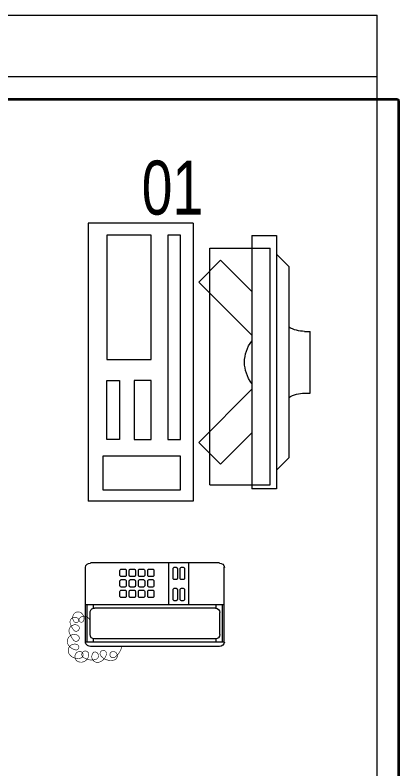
# Model space of a CAD drawing. Header units: millimetres. Extents: x -160614 to 59925, y -157025 to 0.
# Drawn here: x -117394 to -116773, y -106963 to -105743 of the extents above; entities that cross this region are included whole.
import ezdxf

# ---------------------------------------------------------------- set-up
doc = ezdxf.new("R2010")
doc.units = ezdxf.units.MM
doc.header["$LTSCALE"] = 8
doc.layers.get('0').update_dxf_attribs({"color": 9, "lineweight": 5})
for name, color, linetype, lineweight in [('72_EGR_EQP_TAG', 9, 'Continuous', 5), ('LOADING', 9, 'Continuous', 5), ('Walls', 9, 'Continuous', 5)]:
    doc.layers.add(name, color=color, linetype=linetype, lineweight=lineweight)
doc.layers.add('REF', color=42, linetype='Continuous')
doc.layers.get('0').off()
doc.layers.get('0').freeze()
doc.styles.add('X3G_ENTITY_257CFD', font='swisscl.ttf', dxfattribs={"height": 200})

# ---------------------------------------------------------------- blocks, each defined once
blk = doc.blocks.new('ITCWLS1-P')
at = {"layer": 'LOADING'}
for p, q in [((-0.17, 0.45), (-0.17, 0)), ((-0.17, 0.45), (0, 0.45)), ((0, 0.45), (0, 0)), ((-0.2651, 0.43, 0), (-0.3051, 0.43, 0)), ((-0.3051, 0.43, 0), (-0.3051, 0.02, 0)), ((-0.2651, 0.43, 0), (-0.2651, 0.02, 0)), ((-0.1496, 0.4305), (-0.1291, 0.4305)), ((-0.1291, 0.4305), (-0.1291, 0.4089)), ((-0.197, 0.4094), (-0.295, 0.4094)), ((-0.295, 0.0264), (-0.295, 0.4094)), ((-0.197, 0.0264), (-0.197, 0.4094)), ((-0.3251, 0.38, 0), (-0.3051, 0.4, 0)), ((-0.3251, 0.38, 0), (-0.3251, 0.07, 0)), ((-0.3503, 0.275), (-0.3596, 0.275)), ((-0.3596, 0.175), (-0.3596, 0.275)), ((-0.3503, 0.175), (-0.3596, 0.175)), ((-0.3251, 0.07, 0), (-0.3051, 0.05, 0)), ((-0.197, 0.0264), (-0.295, 0.0264)), ((-0.3051, 0.02, 0), (-0.2651, 0.02, 0)), ((-0.17, 0), (0, 0))]:
    blk.add_line(p, q, dxfattribs=at)
at = {"layer": 'LOADING', "extrusion": (2.48281e-10, 3.18408e-10, -1)}
for p, q in [((-0.2651, 0.3395), (-0.2144, 0.3902)), ((-0.1791, 0.3548), (-0.2144, 0.3902)), ((-0.2651, 0.2688), (-0.1791, 0.3548))]:
    blk.add_line(p, q, dxfattribs=at)
at = {"layer": 'LOADING', "extrusion": (2.48281e-10, -3.18408e-10, -1)}
for p, q in [((-0.2651, 0.1812), (-0.1791, 0.0952)), ((-0.2651, 0.1105), (-0.2144, 0.0598)), ((-0.1791, 0.0952), (-0.2144, 0.0598))]:
    blk.add_line(p, q, dxfattribs=at)
at = {"layer": 'LOADING'}
for points in [[(-0.1291, 0.4089), (-0.1291, 0.1), (-0.1496, 0.1), (-0.1496, 0.4305)], [(-0.1496, 0.1), (-0.1496, 0.1), (-0.1496, 0.1), (-0.1496, 0.1), (-0.1496, 0.1), (-0.1496, 0.1), (-0.1496, 0.1), (-0.1496, 0.1), (-0.1496, 0.1)], [(-0.1496, 0.1), (-0.1496, 0.1), (-0.1496, 0.1), (-0.1496, 0.1), (-0.1496, 0.1), (-0.1496, 0.1), (-0.1496, 0.1), (-0.1496, 0.1), (-0.1496, 0.1), (-0.1496, 0.1), (-0.1496, 0.1), (-0.1496, 0.1), (-0.1496, 0.1), (-0.1496, 0.1), (-0.1496, 0.1), (-0.1496, 0.1), (-0.1496, 0.1), (-0.1496, 0.1)], [(-0.1496, 0.1), (-0.1496, 0.1), (-0.1496, 0.1), (-0.1496, 0.1), (-0.1496, 0.1), (-0.1496, 0.1), (-0.1496, 0.1), (-0.1496, 0.1), (-0.1496, 0.1), (-0.1496, 0.1)], [(-0.1496, 0.1), (-0.1496, 0.1), (-0.1496, 0.1), (-0.1496, 0.1), (-0.1496, 0.1), (-0.1496, 0.1), (-0.1496, 0.1)], [(-0.1496, 0.1), (-0.1496, 0.1), (-0.1496, 0.1), (-0.1496, 0.1), (-0.1496, 0.1), (-0.1496, 0.1), (-0.1496, 0.1), (-0.1496, 0.1), (-0.1496, 0.1), (-0.1496, 0.1)], [(-0.1496, 0.1), (-0.1496, 0.1), (-0.1496, 0.1), (-0.1496, 0.1), (-0.1496, 0.1), (-0.1496, 0.1), (-0.1496, 0.1), (-0.1496, 0.1), (-0.1496, 0.1), (-0.1496, 0.1), (-0.1496, 0.1), (-0.1496, 0.1), (-0.1496, 0.1), (-0.1496, 0.1), (-0.1496, 0.1)], [(-0.1496, 0.1), (-0.1496, 0.1), (-0.1496, 0.1), (-0.1496, 0.1), (-0.1496, 0.1), (-0.1496, 0.1), (-0.1496, 0.1), (-0.1496, 0.1), (-0.1496, 0.1), (-0.1496, 0.1)], [(-0.1496, 0.1), (-0.1496, 0.1), (-0.1496, 0.1), (-0.1496, 0.1), (-0.1496, 0.1), (-0.1496, 0.1), (-0.1496, 0.1), (-0.1496, 0.1), (-0.1496, 0.1), (-0.1496, 0.1)], [(-0.1496, 0.1), (-0.1496, 0.1), (-0.1496, 0.1), (-0.1496, 0.1), (-0.1496, 0.1), (-0.1496, 0.1), (-0.1496, 0.1), (-0.1496, 0.1), (-0.1496, 0.1), (-0.1496, 0.1), (-0.1496, 0.1), (-0.1496, 0.1), (-0.1496, 0.1), (-0.1496, 0.1), (-0.1496, 0.1), (-0.1496, 0.1), (-0.1496, 0.1), (-0.1496, 0.1), (-0.1496, 0.1), (-0.1496, 0.1), (-0.1496, 0.1), (-0.1496, 0.1), (-0.1496, 0.1), (-0.1496, 0.1), (-0.1496, 0.1), (-0.1496, 0.1), (-0.1496, 0.1), (-0.1496, 0.1), (-0.1496, 0.1), (-0.1496, 0.1), (-0.1496, 0.1), (-0.1496, 0.1), (-0.1496, 0.1), (-0.1496, 0.1), (-0.1496, 0.1), (-0.1496, 0.1), (-0.1496, 0.1), (-0.1496, 0.1), (-0.1496, 0.1), (-0.1496, 0.1), (-0.1496, 0.1), (-0.1496, 0.1), (-0.1496, 0.1), (-0.1496, 0.1), (-0.1496, 0.1), (-0.1496, 0.1), (-0.1496, 0.1), (-0.1496, 0.1), (-0.1496, 0.1), (-0.1496, 0.1), (-0.1496, 0.1), (-0.1496, 0.1), (-0.1496, 0.1), (-0.1496, 0.1)], [(-0.1496, 0.1), (-0.1496, 0.1), (-0.1496, 0.1), (-0.1496, 0.1), (-0.1496, 0.1), (-0.1496, 0.1), (-0.1496, 0.1), (-0.1496, 0.1), (-0.1496, 0.1), (-0.1496, 0.1), (-0.1496, 0.1), (-0.1496, 0.1), (-0.1496, 0.1), (-0.1496, 0.1), (-0.1496, 0.1), (-0.1496, 0.1), (-0.1496, 0.1), (-0.1496, 0.1), (-0.1496, 0.1), (-0.1496, 0.1), (-0.1496, 0.1), (-0.1496, 0.1), (-0.1496, 0.1), (-0.1496, 0.1), (-0.1496, 0.1), (-0.1496, 0.1), (-0.1496, 0.1), (-0.1496, 0.1), (-0.1496, 0.1), (-0.1496, 0.1), (-0.1496, 0.1), (-0.1496, 0.1), (-0.1496, 0.1), (-0.1496, 0.1), (-0.1496, 0.1), (-0.1496, 0.1), (-0.1496, 0.1), (-0.1496, 0.1), (-0.1496, 0.1), (-0.1496, 0.1), (-0.1496, 0.1), (-0.1496, 0.1), (-0.1496, 0.1), (-0.1496, 0.1), (-0.1496, 0.1), (-0.1496, 0.1), (-0.1496, 0.1), (-0.1496, 0.1), (-0.1496, 0.1), (-0.1496, 0.1), (-0.1496, 0.1), (-0.1496, 0.1), (-0.1496, 0.1), (-0.1496, 0.1), (-0.1496, 0.1), (-0.1496, 0.1), (-0.1496, 0.1), (-0.1496, 0.1), (-0.1496, 0.1), (-0.1496, 0.1), (-0.1496, 0.1), (-0.1496, 0.1), (-0.1496, 0.1), (-0.1496, 0.1), (-0.1496, 0.1), (-0.1496, 0.1), (-0.1496, 0.1), (-0.1496, 0.1), (-0.1496, 0.1), (-0.1496, 0.1), (-0.1496, 0.1), (-0.1496, 0.1), (-0.1496, 0.1), (-0.1496, 0.1), (-0.1496, 0.1), (-0.1496, 0.1), (-0.1496, 0.1), (-0.1496, 0.1), (-0.1496, 0.1), (-0.1496, 0.1), (-0.1496, 0.1), (-0.1496, 0.1), (-0.1496, 0.1), (-0.1496, 0.1), (-0.1496, 0.1), (-0.1496, 0.1), (-0.1496, 0.1), (-0.1496, 0.1), (-0.1496, 0.1)], [(-0.1496, 0.1), (-0.1496, 0.1), (-0.1496, 0.1), (-0.1496, 0.1), (-0.1496, 0.1), (-0.1496, 0.1), (-0.1496, 0.1), (-0.1496, 0.1), (-0.1496, 0.1), (-0.1496, 0.1), (-0.1496, 0.1), (-0.1496, 0.1)], [(-0.1496, 0.1), (-0.1496, 0.1), (-0.1496, 0.1), (-0.1496, 0.1), (-0.1496, 0.1), (-0.1496, 0.1), (-0.1496, 0.1)], [(-0.1496, 0.1), (-0.1496, 0.1), (-0.1496, 0.1), (-0.1496, 0.1), (-0.1496, 0.1), (-0.1496, 0.1), (-0.1496, 0.1), (-0.1496, 0.1), (-0.1496, 0.1), (-0.1496, 0.1), (-0.1496, 0.1), (-0.1496, 0.1), (-0.1496, 0.1), (-0.1496, 0.1), (-0.1496, 0.1), (-0.1496, 0.1), (-0.1496, 0.1)], [(-0.1496, 0.1), (-0.1496, 0.1), (-0.1496, 0.1), (-0.1496, 0.1), (-0.1496, 0.1), (-0.1496, 0.1), (-0.1496, 0.1), (-0.1496, 0.1), (-0.1496, 0.1), (-0.1496, 0.1), (-0.1496, 0.1), (-0.1496, 0.1), (-0.1496, 0.1), (-0.1496, 0.1), (-0.1496, 0.1), (-0.1496, 0.1), (-0.1496, 0.1), (-0.1496, 0.1), (-0.1496, 0.1), (-0.1496, 0.1), (-0.1496, 0.1), (-0.1496, 0.1), (-0.1496, 0.1), (-0.1496, 0.1), (-0.1496, 0.1), (-0.1496, 0.1), (-0.1496, 0.1), (-0.1496, 0.1), (-0.1496, 0.1), (-0.1496, 0.1), (-0.1496, 0.1), (-0.1496, 0.1), (-0.1496, 0.1), (-0.1496, 0.1), (-0.1496, 0.1), (-0.1496, 0.1), (-0.1496, 0.1), (-0.1496, 0.1), (-0.1496, 0.1), (-0.1496, 0.1), (-0.1496, 0.1), (-0.1496, 0.1), (-0.1496, 0.1), (-0.1496, 0.1), (-0.1496, 0.1), (-0.1496, 0.1), (-0.1496, 0.1), (-0.1496, 0.1), (-0.1496, 0.1), (-0.1496, 0.1), (-0.1496, 0.1), (-0.1496, 0.1), (-0.1496, 0.1), (-0.1496, 0.1), (-0.1496, 0.1), (-0.1496, 0.1), (-0.1496, 0.1), (-0.1496, 0.1), (-0.1496, 0.1), (-0.1496, 0.1), (-0.1496, 0.1), (-0.1496, 0.1), (-0.1496, 0.1), (-0.1496, 0.1), (-0.1496, 0.1), (-0.1496, 0.1), (-0.1496, 0.1), (-0.1496, 0.1), (-0.1496, 0.1), (-0.1496, 0.1), (-0.1496, 0.1), (-0.1496, 0.1), (-0.1496, 0.1), (-0.1496, 0.1), (-0.1496, 0.1), (-0.1496, 0.1), (-0.1496, 0.1), (-0.1496, 0.1), (-0.1496, 0.1), (-0.1496, 0.1), (-0.1496, 0.1), (-0.1496, 0.1), (-0.1496, 0.1), (-0.1496, 0.1), (-0.1496, 0.1), (-0.1496, 0.1), (-0.1496, 0.1), (-0.1496, 0.1), (-0.1496, 0.1), (-0.1496, 0.1), (-0.1496, 0.1), (-0.1496, 0.1), (-0.1496, 0.1), (-0.1496, 0.1), (-0.1496, 0.1), (-0.1496, 0.1), (-0.1496, 0.1), (-0.1496, 0.1), (-0.1496, 0.1), (-0.1496, 0.1), (-0.1496, 0.1), (-0.1496, 0.1), (-0.1496, 0.1), (-0.1496, 0.1), (-0.1496, 0.1), (-0.1496, 0.1), (-0.1496, 0.1), (-0.1496, 0.1), (-0.1496, 0.1), (-0.1496, 0.1), (-0.1496, 0.1)], [(-0.1496, 0.1), (-0.1496, 0.1), (-0.1496, 0.1), (-0.1496, 0.1), (-0.1496, 0.1), (-0.1496, 0.1), (-0.1496, 0.1), (-0.1496, 0.1)]]:
    blk.add_lwpolyline(points, dxfattribs=at)
for points in [[(-0.1019, 0.4305), (-0.0304, 0.4305), (-0.0304, 0.2294), (-0.1019, 0.2294)], [(-0.1019, 0.1954), (-0.0747, 0.1954), (-0.0747, 0.1), (-0.1019, 0.1)], [(-0.0304, 0.1954), (-0.0508, 0.1954), (-0.0508, 0.1), (-0.0304, 0.1)], [(-0.1496, 0.1), (-0.1496, 0.1), (-0.1496, 0.1), (-0.1496, 0.1), (-0.1496, 0.1), (-0.1496, 0.1), (-0.1496, 0.1), (-0.1496, 0.1), (-0.1496, 0.1), (-0.1496, 0.1), (-0.1496, 0.1), (-0.1496, 0.1), (-0.1496, 0.1), (-0.1496, 0.1), (-0.1496, 0.1), (-0.1496, 0.1), (-0.1496, 0.1), (-0.1496, 0.1), (-0.1496, 0.1), (-0.1496, 0.1), (-0.1496, 0.1), (-0.1496, 0.1), (-0.1496, 0.1), (-0.1496, 0.1), (-0.1496, 0.1), (-0.1496, 0.1), (-0.1496, 0.1), (-0.1496, 0.1), (-0.1496, 0.1), (-0.1496, 0.1), (-0.1496, 0.1), (-0.1496, 0.1), (-0.1496, 0.1), (-0.1496, 0.1), (-0.1496, 0.1), (-0.1496, 0.1), (-0.1496, 0.1), (-0.1496, 0.1), (-0.1496, 0.1), (-0.1496, 0.1), (-0.1496, 0.1), (-0.1496, 0.1), (-0.1496, 0.1), (-0.1496, 0.1), (-0.1496, 0.1), (-0.1496, 0.1), (-0.1496, 0.1), (-0.1496, 0.1), (-0.1496, 0.1), (-0.1496, 0.1), (-0.1496, 0.1), (-0.1496, 0.1), (-0.1496, 0.1), (-0.1496, 0.1), (-0.1496, 0.1), (-0.1496, 0.1), (-0.1496, 0.1), (-0.1496, 0.1), (-0.1496, 0.1), (-0.1496, 0.1), (-0.1496, 0.1), (-0.1496, 0.1), (-0.1496, 0.1), (-0.1496, 0.1), (-0.1496, 0.1), (-0.1496, 0.1), (-0.1496, 0.1), (-0.1496, 0.1), (-0.1496, 0.1), (-0.1496, 0.1), (-0.1496, 0.1), (-0.1496, 0.1), (-0.1496, 0.1), (-0.1496, 0.1), (-0.1496, 0.1), (-0.1496, 0.1), (-0.1496, 0.1), (-0.1496, 0.1), (-0.1496, 0.1), (-0.1496, 0.1), (-0.1496, 0.1), (-0.1496, 0.1), (-0.1496, 0.1), (-0.1496, 0.1), (-0.1496, 0.1), (-0.1496, 0.1), (-0.1496, 0.1), (-0.1496, 0.1), (-0.1496, 0.1), (-0.1496, 0.1), (-0.1496, 0.1), (-0.1496, 0.1), (-0.1496, 0.1), (-0.1496, 0.1), (-0.1496, 0.1), (-0.1496, 0.1), (-0.1496, 0.1), (-0.1496, 0.1), (-0.1496, 0.1), (-0.1496, 0.1), (-0.1496, 0.1), (-0.1496, 0.1), (-0.1496, 0.1), (-0.1496, 0.1), (-0.1496, 0.1), (-0.1496, 0.1), (-0.1496, 0.1), (-0.1496, 0.1), (-0.1496, 0.1), (-0.1496, 0.1), (-0.1496, 0.1), (-0.1496, 0.1), (-0.1496, 0.1), (-0.1496, 0.1), (-0.1496, 0.1), (-0.1496, 0.1), (-0.1496, 0.1), (-0.1496, 0.1), (-0.1496, 0.1), (-0.1496, 0.1), (-0.1496, 0.1), (-0.1496, 0.1), (-0.1496, 0.1), (-0.1496, 0.1), (-0.1496, 0.1), (-0.1496, 0.1), (-0.1496, 0.1), (-0.1496, 0.1), (-0.1496, 0.1), (-0.1496, 0.1), (-0.1496, 0.1), (-0.1496, 0.1), (-0.1496, 0.1), (-0.1496, 0.1), (-0.1496, 0.1), (-0.1496, 0.1), (-0.1496, 0.1), (-0.1496, 0.1), (-0.1496, 0.1), (-0.1496, 0.1), (-0.1496, 0.1), (-0.1496, 0.1), (-0.1496, 0.1), (-0.1496, 0.1), (-0.1496, 0.1), (-0.1496, 0.1), (-0.1496, 0.1), (-0.1496, 0.1), (-0.1496, 0.1), (-0.1496, 0.1), (-0.1496, 0.1), (-0.1496, 0.1), (-0.1496, 0.1), (-0.1496, 0.1), (-0.1496, 0.1), (-0.1496, 0.1), (-0.1496, 0.1), (-0.1496, 0.1), (-0.1496, 0.1), (-0.1496, 0.1), (-0.1496, 0.1), (-0.1496, 0.1), (-0.1496, 0.1), (-0.1496, 0.1), (-0.1496, 0.1), (-0.1496, 0.1), (-0.1496, 0.1), (-0.1496, 0.1), (-0.1496, 0.1), (-0.1496, 0.1), (-0.1496, 0.1), (-0.1496, 0.1), (-0.1496, 0.1), (-0.1496, 0.1), (-0.1496, 0.1), (-0.1496, 0.1), (-0.1496, 0.1), (-0.1496, 0.1), (-0.1496, 0.1), (-0.1496, 0.1), (-0.1496, 0.1), (-0.1496, 0.1), (-0.1496, 0.1), (-0.1496, 0.1), (-0.1496, 0.1), (-0.1496, 0.1), (-0.1496, 0.1), (-0.1496, 0.1), (-0.1496, 0.1), (-0.1496, 0.1), (-0.1496, 0.1), (-0.1496, 0.1), (-0.1496, 0.1), (-0.1496, 0.1), (-0.1496, 0.1), (-0.1496, 0.1), (-0.1496, 0.1), (-0.1496, 0.1), (-0.1496, 0.1), (-0.1496, 0.1), (-0.1496, 0.1), (-0.1496, 0.1), (-0.1496, 0.1), (-0.1496, 0.1), (-0.1496, 0.1), (-0.1496, 0.1), (-0.1496, 0.1), (-0.1496, 0.1), (-0.1496, 0.1), (-0.1496, 0.1), (-0.1496, 0.1), (-0.1496, 0.1), (-0.1496, 0.1), (-0.1496, 0.1), (-0.1496, 0.1), (-0.1496, 0.1), (-0.1496, 0.1), (-0.1496, 0.1), (-0.1496, 0.1), (-0.1496, 0.1), (-0.1496, 0.1), (-0.1496, 0.1), (-0.1496, 0.1), (-0.1496, 0.1), (-0.1496, 0.1), (-0.1496, 0.1), (-0.1496, 0.1), (-0.1496, 0.1), (-0.1496, 0.1), (-0.1496, 0.1), (-0.1496, 0.1), (-0.1496, 0.1), (-0.1496, 0.1), (-0.1496, 0.1), (-0.1496, 0.1), (-0.1496, 0.1), (-0.1496, 0.1), (-0.1496, 0.1), (-0.1496, 0.1), (-0.1496, 0.1), (-0.1496, 0.1), (-0.1496, 0.1), (-0.1496, 0.1), (-0.1496, 0.1), (-0.1496, 0.1), (-0.1496, 0.1), (-0.1496, 0.1), (-0.1496, 0.1), (-0.1496, 0.1), (-0.1496, 0.1), (-0.1496, 0.1), (-0.1496, 0.1), (-0.1496, 0.1), (-0.1496, 0.1), (-0.1496, 0.1), (-0.1496, 0.1), (-0.1496, 0.1), (-0.1496, 0.1), (-0.1496, 0.1), (-0.1496, 0.1), (-0.1496, 0.1), (-0.1496, 0.1), (-0.1496, 0.1), (-0.1496, 0.1), (-0.1496, 0.1), (-0.1496, 0.1), (-0.1496, 0.1), (-0.1496, 0.1), (-0.1496, 0.1), (-0.1496, 0.1), (-0.1496, 0.1), (-0.1496, 0.1), (-0.1496, 0.1), (-0.1496, 0.1), (-0.1496, 0.1), (-0.1496, 0.1), (-0.1496, 0.1)], [(-0.1496, 0.1), (-0.1496, 0.1), (-0.1496, 0.1), (-0.1496, 0.1), (-0.1496, 0.1), (-0.1496, 0.1), (-0.1496, 0.1), (-0.1496, 0.1), (-0.1496, 0.1), (-0.1496, 0.1), (-0.1496, 0.1), (-0.1496, 0.1), (-0.1496, 0.1), (-0.1496, 0.1), (-0.1496, 0.1), (-0.1496, 0.1), (-0.1496, 0.1), (-0.1496, 0.1), (-0.1496, 0.1), (-0.1496, 0.1), (-0.1496, 0.1), (-0.1496, 0.1), (-0.1496, 0.1), (-0.1496, 0.1), (-0.1496, 0.1), (-0.1496, 0.1), (-0.1496, 0.1), (-0.1496, 0.1), (-0.1496, 0.1), (-0.1496, 0.1), (-0.1496, 0.1), (-0.1496, 0.1), (-0.1496, 0.1), (-0.1496, 0.1), (-0.1496, 0.1), (-0.1496, 0.1), (-0.1496, 0.1), (-0.1496, 0.1), (-0.1496, 0.1), (-0.1496, 0.1), (-0.1496, 0.1), (-0.1496, 0.1), (-0.1496, 0.1), (-0.1496, 0.1), (-0.1496, 0.1), (-0.1496, 0.1), (-0.1496, 0.1), (-0.1496, 0.1), (-0.1496, 0.1), (-0.1496, 0.1), (-0.1496, 0.1), (-0.1496, 0.1), (-0.1496, 0.1), (-0.1496, 0.1), (-0.1496, 0.1), (-0.1496, 0.1), (-0.1496, 0.1), (-0.1496, 0.1), (-0.1496, 0.1), (-0.1496, 0.1), (-0.1496, 0.1), (-0.1496, 0.1), (-0.1496, 0.1), (-0.1496, 0.1), (-0.1496, 0.1), (-0.1496, 0.1), (-0.1496, 0.1), (-0.1496, 0.1), (-0.1496, 0.1), (-0.1496, 0.1), (-0.1496, 0.1), (-0.1496, 0.1), (-0.1496, 0.1), (-0.1496, 0.1), (-0.1496, 0.1), (-0.1496, 0.1), (-0.1496, 0.1), (-0.1496, 0.1), (-0.1496, 0.1), (-0.1496, 0.1), (-0.1496, 0.1), (-0.1496, 0.1), (-0.1496, 0.1), (-0.1496, 0.1), (-0.1496, 0.1), (-0.1496, 0.1), (-0.1496, 0.1), (-0.1496, 0.1), (-0.1496, 0.1), (-0.1496, 0.1), (-0.1496, 0.1), (-0.1496, 0.1), (-0.1496, 0.1), (-0.1496, 0.1), (-0.1496, 0.1), (-0.1496, 0.1), (-0.1496, 0.1), (-0.1496, 0.1), (-0.1496, 0.1), (-0.1496, 0.1), (-0.1496, 0.1), (-0.1496, 0.1), (-0.1496, 0.1), (-0.1496, 0.1), (-0.1496, 0.1), (-0.1496, 0.1), (-0.1496, 0.1), (-0.1496, 0.1), (-0.1496, 0.1), (-0.1496, 0.1), (-0.1496, 0.1), (-0.1496, 0.1), (-0.1496, 0.1), (-0.1496, 0.1), (-0.1496, 0.1), (-0.1496, 0.1), (-0.1496, 0.1), (-0.1496, 0.1), (-0.1496, 0.1), (-0.1496, 0.1), (-0.1496, 0.1), (-0.1496, 0.1), (-0.1496, 0.1), (-0.1496, 0.1), (-0.1496, 0.1), (-0.1496, 0.1), (-0.1496, 0.1), (-0.1496, 0.1), (-0.1496, 0.1), (-0.1496, 0.1), (-0.1496, 0.1), (-0.1496, 0.1), (-0.1496, 0.1), (-0.1496, 0.1), (-0.1496, 0.1), (-0.1496, 0.1), (-0.1496, 0.1), (-0.1496, 0.1), (-0.1496, 0.1), (-0.1496, 0.1), (-0.1496, 0.1), (-0.1496, 0.1), (-0.1496, 0.1), (-0.1496, 0.1), (-0.1496, 0.1), (-0.1496, 0.1), (-0.1496, 0.1), (-0.1496, 0.1), (-0.1496, 0.1), (-0.1496, 0.1), (-0.1496, 0.1), (-0.1496, 0.1), (-0.1496, 0.1), (-0.1496, 0.1), (-0.1496, 0.1), (-0.1496, 0.1), (-0.1496, 0.1), (-0.1496, 0.1), (-0.1496, 0.1), (-0.1496, 0.1), (-0.1496, 0.1), (-0.1496, 0.1), (-0.1496, 0.1), (-0.1496, 0.1), (-0.1496, 0.1), (-0.1496, 0.1), (-0.1496, 0.1), (-0.1496, 0.1), (-0.1496, 0.1), (-0.1496, 0.1), (-0.1496, 0.1), (-0.1496, 0.1), (-0.1496, 0.1), (-0.1496, 0.1), (-0.1496, 0.1), (-0.1496, 0.1), (-0.1496, 0.1), (-0.1496, 0.1), (-0.1496, 0.1), (-0.1496, 0.1), (-0.1496, 0.1), (-0.1496, 0.1), (-0.1496, 0.1), (-0.1496, 0.1), (-0.1496, 0.1), (-0.1496, 0.1), (-0.1496, 0.1), (-0.1496, 0.1), (-0.1496, 0.1), (-0.1496, 0.1), (-0.1496, 0.1), (-0.1496, 0.1), (-0.1496, 0.1), (-0.1496, 0.1), (-0.1496, 0.1), (-0.1496, 0.1), (-0.1496, 0.1), (-0.1496, 0.1), (-0.1496, 0.1), (-0.1496, 0.1), (-0.1496, 0.1), (-0.1496, 0.1), (-0.1496, 0.1), (-0.1496, 0.1), (-0.1496, 0.1), (-0.1496, 0.1), (-0.1496, 0.1), (-0.1496, 0.1), (-0.1496, 0.1), (-0.1496, 0.1), (-0.1496, 0.1), (-0.1496, 0.1), (-0.1496, 0.1), (-0.1496, 0.1)], [(-0.1496, 0.1), (-0.1496, 0.1), (-0.1496, 0.1), (-0.1496, 0.1), (-0.1496, 0.1), (-0.1496, 0.1), (-0.1496, 0.1), (-0.1496, 0.1), (-0.1496, 0.1), (-0.1496, 0.1), (-0.1496, 0.1), (-0.1496, 0.1), (-0.1496, 0.1), (-0.1496, 0.1), (-0.1496, 0.1), (-0.1496, 0.1), (-0.1496, 0.1), (-0.1496, 0.1), (-0.1496, 0.1), (-0.1496, 0.1), (-0.1496, 0.1), (-0.1496, 0.1), (-0.1496, 0.1), (-0.1496, 0.1), (-0.1496, 0.1), (-0.1496, 0.1), (-0.1496, 0.1), (-0.1496, 0.1), (-0.1496, 0.1), (-0.1496, 0.1), (-0.1496, 0.1), (-0.1496, 0.1), (-0.1496, 0.1), (-0.1496, 0.1), (-0.1496, 0.1), (-0.1496, 0.1), (-0.1496, 0.1), (-0.1496, 0.1), (-0.1496, 0.1), (-0.1496, 0.1), (-0.1496, 0.1), (-0.1496, 0.1), (-0.1496, 0.1), (-0.1496, 0.1), (-0.1496, 0.1), (-0.1496, 0.1), (-0.1496, 0.1), (-0.1496, 0.1), (-0.1496, 0.1), (-0.1496, 0.1), (-0.1496, 0.1), (-0.1496, 0.1), (-0.1496, 0.1), (-0.1496, 0.1), (-0.1496, 0.1), (-0.1496, 0.1), (-0.1496, 0.1), (-0.1496, 0.1), (-0.1496, 0.1), (-0.1496, 0.1), (-0.1496, 0.1), (-0.1496, 0.1), (-0.1496, 0.1), (-0.1496, 0.1), (-0.1496, 0.1), (-0.1496, 0.1), (-0.1496, 0.1), (-0.1496, 0.1), (-0.1496, 0.1), (-0.1496, 0.1), (-0.1496, 0.1), (-0.1496, 0.1), (-0.1496, 0.1), (-0.1496, 0.1), (-0.1496, 0.1), (-0.1496, 0.1), (-0.1496, 0.1), (-0.1496, 0.1), (-0.1496, 0.1), (-0.1496, 0.1), (-0.1496, 0.1), (-0.1496, 0.1), (-0.1496, 0.1), (-0.1496, 0.1), (-0.1496, 0.1), (-0.1496, 0.1), (-0.1496, 0.1), (-0.1496, 0.1), (-0.1496, 0.1), (-0.1496, 0.1), (-0.1496, 0.1), (-0.1496, 0.1), (-0.1496, 0.1), (-0.1496, 0.1), (-0.1496, 0.1), (-0.1496, 0.1), (-0.1496, 0.1), (-0.1496, 0.1), (-0.1496, 0.1), (-0.1496, 0.1), (-0.1496, 0.1), (-0.1496, 0.1), (-0.1496, 0.1), (-0.1496, 0.1), (-0.1496, 0.1), (-0.1496, 0.1), (-0.1496, 0.1), (-0.1496, 0.1), (-0.1496, 0.1), (-0.1496, 0.1), (-0.1496, 0.1), (-0.1496, 0.1), (-0.1496, 0.1), (-0.1496, 0.1), (-0.1496, 0.1), (-0.1496, 0.1), (-0.1496, 0.1), (-0.1496, 0.1), (-0.1496, 0.1), (-0.1496, 0.1), (-0.1496, 0.1), (-0.1496, 0.1), (-0.1496, 0.1), (-0.1496, 0.1), (-0.1496, 0.1), (-0.1496, 0.1), (-0.1496, 0.1), (-0.1496, 0.1), (-0.1496, 0.1), (-0.1496, 0.1), (-0.1496, 0.1), (-0.1496, 0.1), (-0.1496, 0.1), (-0.1496, 0.1), (-0.1496, 0.1), (-0.1496, 0.1), (-0.1496, 0.1), (-0.1496, 0.1), (-0.1496, 0.1), (-0.1496, 0.1), (-0.1496, 0.1), (-0.1496, 0.1), (-0.1496, 0.1), (-0.1496, 0.1), (-0.1496, 0.1), (-0.1496, 0.1), (-0.1496, 0.1), (-0.1496, 0.1), (-0.1496, 0.1), (-0.1496, 0.1), (-0.1496, 0.1), (-0.1496, 0.1), (-0.1496, 0.1), (-0.1496, 0.1), (-0.1496, 0.1), (-0.1496, 0.1), (-0.1496, 0.1), (-0.1496, 0.1), (-0.1496, 0.1), (-0.1496, 0.1), (-0.1496, 0.1), (-0.1496, 0.1), (-0.1496, 0.1), (-0.1496, 0.1), (-0.1496, 0.1), (-0.1496, 0.1), (-0.1496, 0.1), (-0.1496, 0.1), (-0.1496, 0.1), (-0.1496, 0.1), (-0.1496, 0.1), (-0.1496, 0.1), (-0.1496, 0.1), (-0.1496, 0.1), (-0.1496, 0.1), (-0.1496, 0.1), (-0.1496, 0.1), (-0.1496, 0.1), (-0.1496, 0.1), (-0.1496, 0.1), (-0.1496, 0.1), (-0.1496, 0.1), (-0.1496, 0.1), (-0.1496, 0.1), (-0.1496, 0.1), (-0.1496, 0.1), (-0.1496, 0.1), (-0.1496, 0.1), (-0.1496, 0.1), (-0.1496, 0.1), (-0.1496, 0.1), (-0.1496, 0.1), (-0.1496, 0.1), (-0.1496, 0.1), (-0.1496, 0.1), (-0.1496, 0.1), (-0.1496, 0.1), (-0.1496, 0.1), (-0.1496, 0.1), (-0.1496, 0.1), (-0.1496, 0.1), (-0.1496, 0.1), (-0.1496, 0.1), (-0.1496, 0.1), (-0.1496, 0.1), (-0.1496, 0.1), (-0.1496, 0.1), (-0.1496, 0.1), (-0.1496, 0.1), (-0.1496, 0.1), (-0.1496, 0.1), (-0.1496, 0.1), (-0.1496, 0.1), (-0.1496, 0.1), (-0.1496, 0.1), (-0.1496, 0.1), (-0.1496, 0.1), (-0.1496, 0.1), (-0.1496, 0.1)], [(-0.1496, 0.0727), (-0.0236, 0.0727), (-0.0236, 0.0182), (-0.1496, 0.0182)]]:
    blk.add_lwpolyline(points, close=True, dxfattribs=at)
for centre, radius, start, end in [((-0.3503, 0.325), 0.05, 270, 300.3093), ((-0.3089, 0.225), 0.0556, 321.9431, 38.0569), ((-0.3503, 0.125), 0.05, 59.6907, 90)]:
    blk.add_arc(centre, radius, start, end, dxfattribs=at)
blk = doc.blocks.new('DM20079-P')
for p, q in [((-0.0616, 0.225), (0.0594, 0.225)), ((-0.0616, 0.225), (-0.0616, 0)), ((-0.0616, 0.222), (-0.0016, 0.222)), ((-0.0016, 0.225), (-0.0016, 0)), ((-0.0686, 0.217), (-0.0686, 0.008)), ((-0.0616, 0.212), (-0.0565, 0.212)), ((-0.0566, 0.2105), (-0.0566, 0.0145)), ((-0.0496, 0.2175), (-0.0136, 0.2175)), ((-0.0068, 0.212), (-0.0016, 0.212)), ((-0.0066, 0.2105), (-0.0066, 0.0145)), ((0.0664, 0.217), (0.0664, 0.008)), ((-0.0016, 0.1675), (0.0664, 0.1675)), ((-0.0016, 0.135), (0.0664, 0.135)), ((-0.0616, 0.013), (-0.0565, 0.013)), ((-0.0068, 0.013), (-0.0016, 0.013)), ((-0.0616, 0.003), (-0.0016, 0.003)), ((-0.0594, 0), (0.0594, 0)), ((-0.0496, 0.0075), (-0.0136, 0.0075))]:
    blk.add_line(p, q)
for points in [[(0.0074, 0.1605, 0.414214), (0.0054, 0.1585), (0.0054, 0.1555, 0.414214), (0.0074, 0.1535), (0.0234, 0.1535, 0.414214), (0.0254, 0.1555), (0.0254, 0.1585, 0.414214), (0.0234, 0.1605)], [(0.0574, 0.1535, 0.414214), (0.0594, 0.1555), (0.0594, 0.1585, 0.414214), (0.0574, 0.1605), (0.0414, 0.1605, 0.414214), (0.0394, 0.1585), (0.0394, 0.1555, 0.414214), (0.0414, 0.1535)], [(0.0234, 0.142, 0.414214), (0.0254, 0.144), (0.0254, 0.147, 0.414214), (0.0234, 0.149), (0.0074, 0.149, 0.414214), (0.0054, 0.147), (0.0054, 0.144, 0.414214), (0.0074, 0.142)], [(0.0574, 0.142, 0.414214), (0.0594, 0.144), (0.0594, 0.147, 0.414214), (0.0574, 0.149), (0.0414, 0.149, 0.414214), (0.0394, 0.147), (0.0394, 0.144, 0.414214), (0.0414, 0.142)], [(0.0104, 0.103, 0.414214), (0.0124, 0.101), (0.0204, 0.101, 0.414214), (0.0224, 0.103), (0.0224, 0.109, 0.414214), (0.0204, 0.111), (0.0124, 0.111, 0.414214), (0.0104, 0.109)], [(0.0274, 0.103, 0.414214), (0.0294, 0.101), (0.0374, 0.101, 0.414214), (0.0394, 0.103), (0.0394, 0.109, 0.414214), (0.0374, 0.111), (0.0294, 0.111, 0.414214), (0.0274, 0.109)], [(0.0444, 0.103, 0.414214), (0.0464, 0.101), (0.0544, 0.101, 0.414214), (0.0564, 0.103), (0.0564, 0.109, 0.414214), (0.0544, 0.111), (0.0464, 0.111, 0.414214), (0.0444, 0.109)], [(0.0104, 0.088, 0.414214), (0.0124, 0.086), (0.0204, 0.086, 0.414214), (0.0224, 0.088), (0.0224, 0.094, 0.414214), (0.0204, 0.096), (0.0124, 0.096, 0.414214), (0.0104, 0.094)], [(0.0274, 0.088, 0.414214), (0.0294, 0.086), (0.0374, 0.086, 0.414214), (0.0394, 0.088), (0.0394, 0.094, 0.414214), (0.0374, 0.096), (0.0294, 0.096, 0.414214), (0.0274, 0.094)], [(0.0444, 0.088, 0.414214), (0.0464, 0.086), (0.0544, 0.086, 0.414214), (0.0564, 0.088), (0.0564, 0.094, 0.414214), (0.0544, 0.096), (0.0464, 0.096, 0.414214), (0.0444, 0.094)], [(0.0104, 0.073, 0.414214), (0.0124, 0.071), (0.0204, 0.071, 0.414214), (0.0224, 0.073), (0.0224, 0.079, 0.414214), (0.0204, 0.081), (0.0124, 0.081, 0.414214), (0.0104, 0.079)], [(0.0274, 0.073, 0.414214), (0.0294, 0.071), (0.0374, 0.071, 0.414214), (0.0394, 0.073), (0.0394, 0.079, 0.414214), (0.0374, 0.081), (0.0294, 0.081, 0.414214), (0.0274, 0.079)], [(0.0444, 0.073, 0.414214), (0.0464, 0.071), (0.0544, 0.071, 0.414214), (0.0564, 0.073), (0.0564, 0.079, 0.414214), (0.0544, 0.081), (0.0464, 0.081, 0.414214), (0.0444, 0.079)], [(0.0104, 0.058, 0.414214), (0.0124, 0.056), (0.0204, 0.056, 0.414214), (0.0224, 0.058), (0.0224, 0.064, 0.414214), (0.0204, 0.066), (0.0124, 0.066, 0.414214), (0.0104, 0.064)], [(0.0274, 0.058, 0.414214), (0.0294, 0.056), (0.0374, 0.056, 0.414214), (0.0394, 0.058), (0.0394, 0.064, 0.414214), (0.0374, 0.066), (0.0294, 0.066, 0.414214), (0.0274, 0.064)], [(0.0444, 0.058, 0.414214), (0.0464, 0.056), (0.0544, 0.056, 0.414214), (0.0564, 0.058), (0.0564, 0.064, 0.414214), (0.0544, 0.066), (0.0464, 0.066, 0.414214), (0.0444, 0.064)]]:
    blk.add_lwpolyline(points, format="xyb", close=True)
at = {"const_width": 0.001}
blk.add_lwpolyline([(-0.0686, 0.059, 0.184574), (-0.0861, 0.0478, 1.44364), (-0.0769, 0.0452, 0.837915), (-0.0907, 0.0465, 0.30536), (-0.0835, 0.0248, 1.584726), (-0.0815, 0.034, 0.253153), (-0.094, 0.0228, 0.874198), (-0.0776, 0.0142, 0.915253), (-0.0897, 0.0168, 0.223821), (-0.0874, -0.0011, 1.703343), (-0.0796, 0.005, 0.588962), (-0.0934, -0.0114, 0.717795), (-0.0769, -0.0108, 0.983104), (-0.0875, -0.0075, 0.326362), (-0.0815, -0.0259, 0.758716), (-0.0657, -0.0134, 0.906186), (-0.0743, -0.016, 0.189488), (-0.067, -0.0272, 0.7948), (-0.0506, -0.0127, 1.223996), (-0.0585, -0.0193, 0.072149), (-0.0473, -0.0259, 0.645886), (-0.0341, -0.0134, 1.366917), (-0.042, -0.0193, 0.078415), (-0.0315, -0.0246, 0.723006), (-0.0229, -0.0127, 1.105484), (-0.0289, -0.018, 0.327892), (-0.017, -0.0193, 0.446638), (-0.0144, -0.0068, 0.327263), (-0.0269, -0.0029, 1.240441), (-0.0229, -0.0094, 0.611307), (-0.0278, 0.0075)], format="xyb", dxfattribs=at)
for centre, radius, start, end in [((-0.0605, 0.217), 0.00813, 97.9633, 179.6649), ((0.0582, 0.217), 0.00813, 0.3351, 82.0367), ((-0.0496, 0.2105), 0.007, 90, 180), ((-0.0136, 0.2105), 0.007, 0, 90), ((-0.0496, 0.0145), 0.007, 180, 270), ((-0.0136, 0.0145), 0.007, 270, 0), ((-0.0605, 0.008), 0.00813, 180.3351, 277.9633), ((0.0582, 0.008), 0.00813, 277.9633, 359.6649)]:
    blk.add_arc(centre, radius, start, end)
blk = doc.blocks.new('GF1')
at = {"layer": 'LOADING', "color": 9, "linetype": 'Continuous'}
blk.add_line((-116807.8, -107562.1), (-116807.8, -105842.6), dxfattribs=at)
at = {"layer": 'Walls', "color": 9}
for p, q in [((-122607.8, -105742.6), (-116807.8, -105742.6)), ((-116807.8, -105842.6), (-116807.8, -105742.6)), ((-116807.8, -105842.6), (-122407.8, -105842.6))]:
    blk.add_line(p, q, dxfattribs=at)
at = {"layer": 'LOADING', "color": 9, "xscale": -1000, "yscale": 1000, "zscale": 1000}
for name, p, rotation in [('ITCWLS1-P', (-117276, -106529.6, 0), 359.9999999924613), ('DM20079-P', (-117280.5, -106696, 0), 269.9999934716077)]:
    blk.add_blockref(name, p, dxfattribs=dict(at, rotation=rotation))
at = {"layer": '72_EGR_EQP_TAG', "color": 9, "insert": (-117139.5, -105978.2, 0), "char_height": 87.47, "attachment_point": 2, "style": 'X3G_ENTITY_257CFD'}
blk.add_mtext('01', dxfattribs=at)

msp = doc.modelspace()

# ---------------------------------------------------------------- linework, layer by layer
at = {"layer": 'REF', "lineweight": 35}
for p, q in [((-116774.7, -105879.5), (-117945.1, -105879.5)), ((-116772.6, -110173), (-116772.6, -105881.6))]:
    msp.add_line(p, q, dxfattribs=at)
at = {"layer": 'REF', "lineweight": 35, "ltscale": 1.034}
msp.add_arc((-116774.7, -105881.6), 2.12, 0, 90, dxfattribs=at)

# ---------------------------------------------------------------- block references
at = {"layer": '72_EGR_EQP_TAG'}
msp.add_blockref('GF1', (0, 0), dxfattribs=at)

doc.saveas('drawing.dxf')
